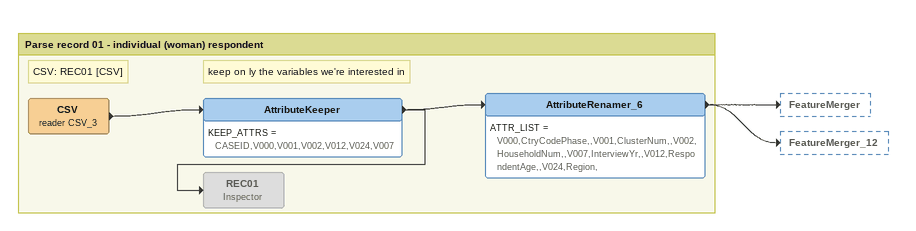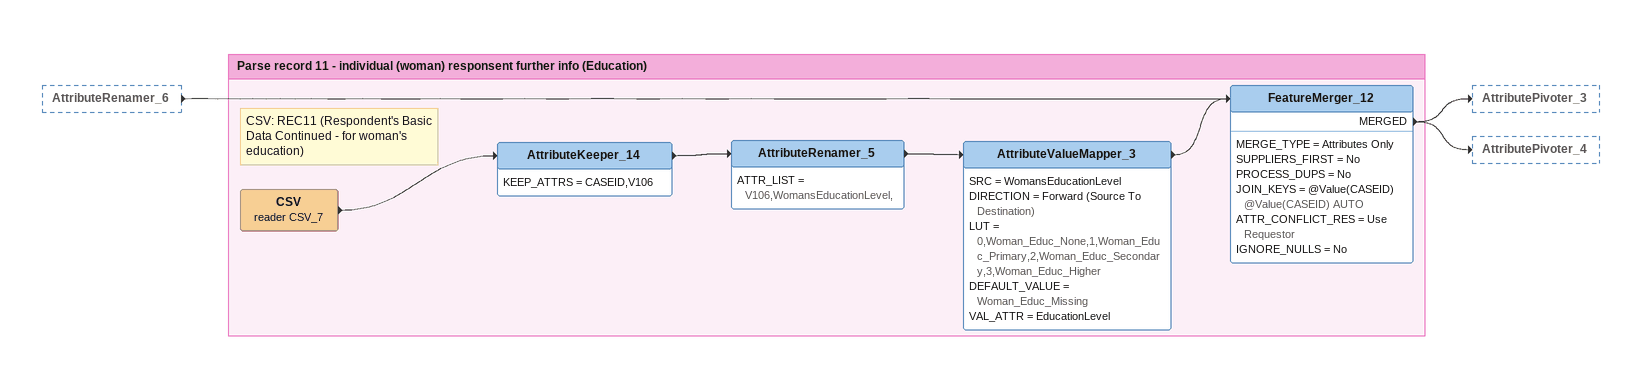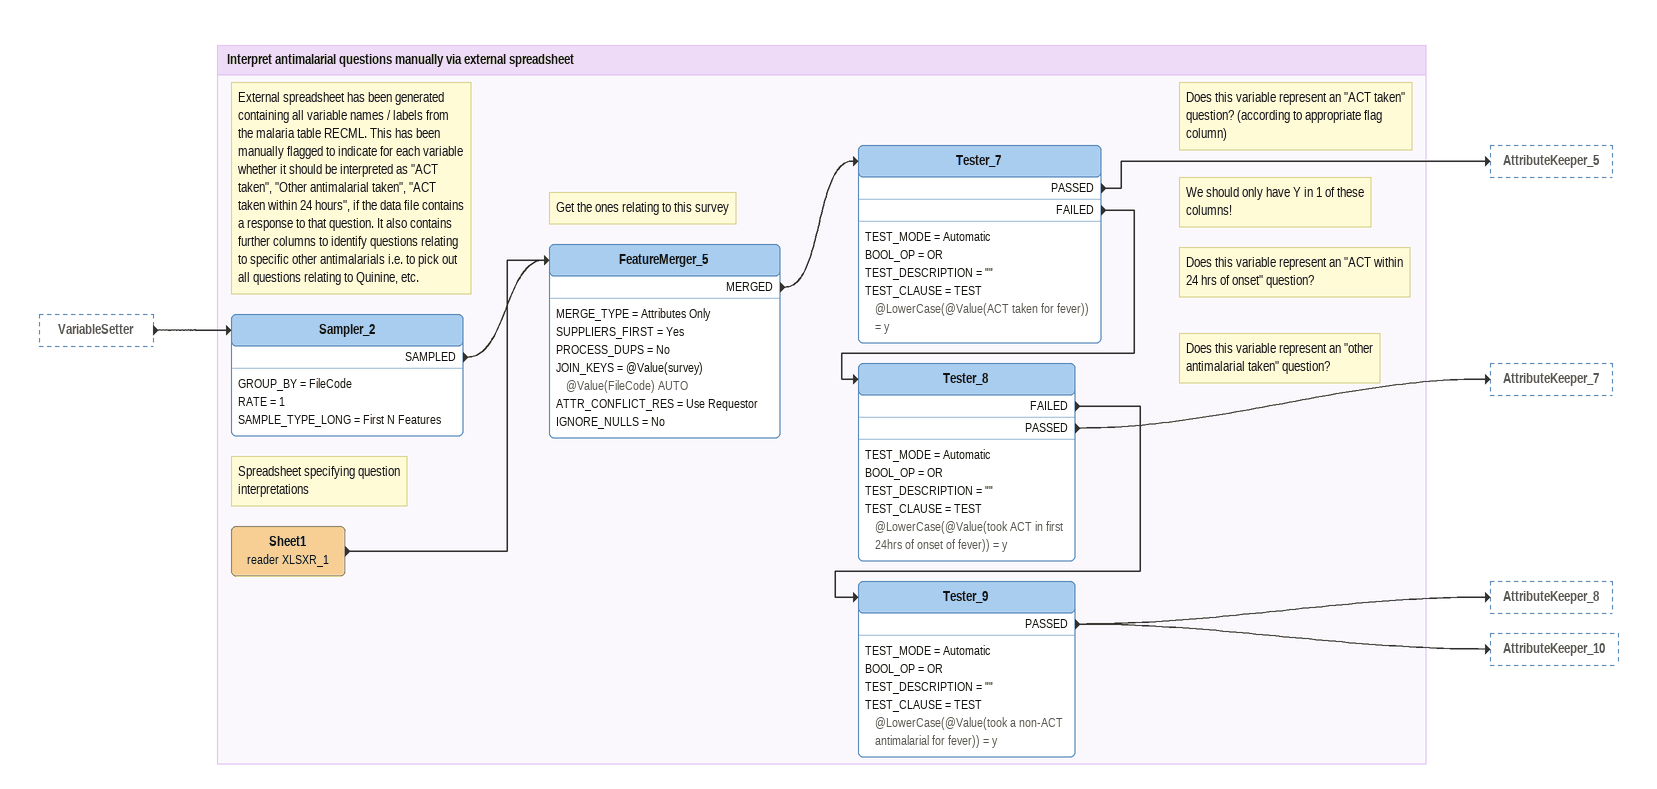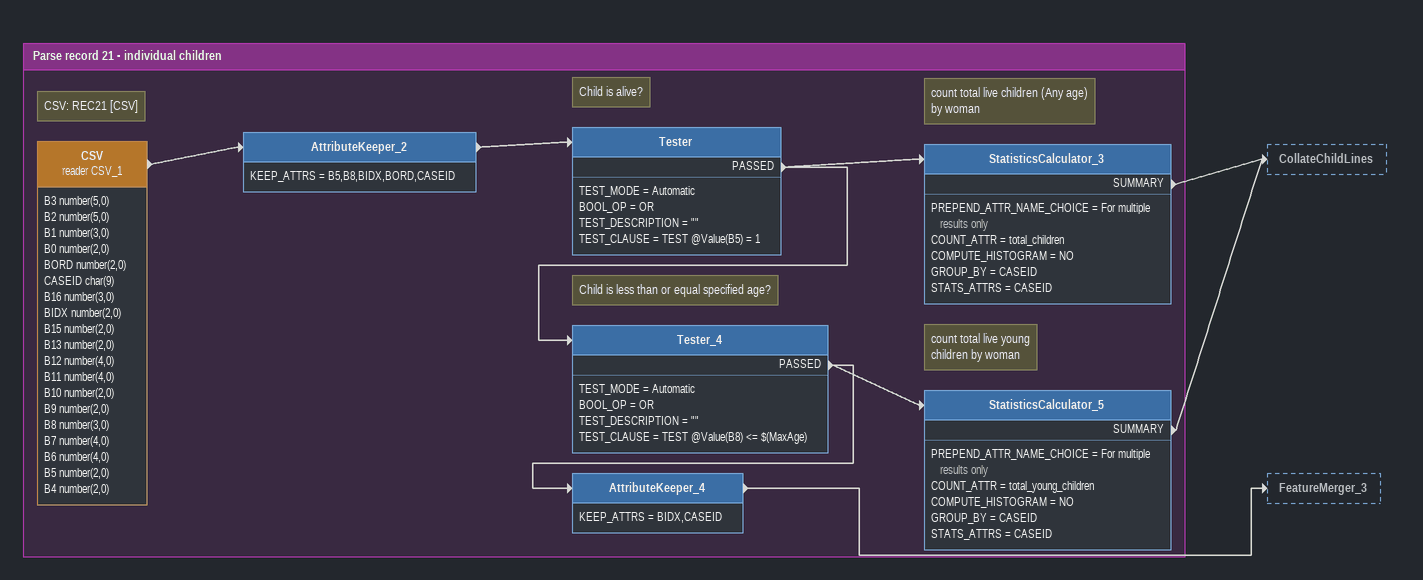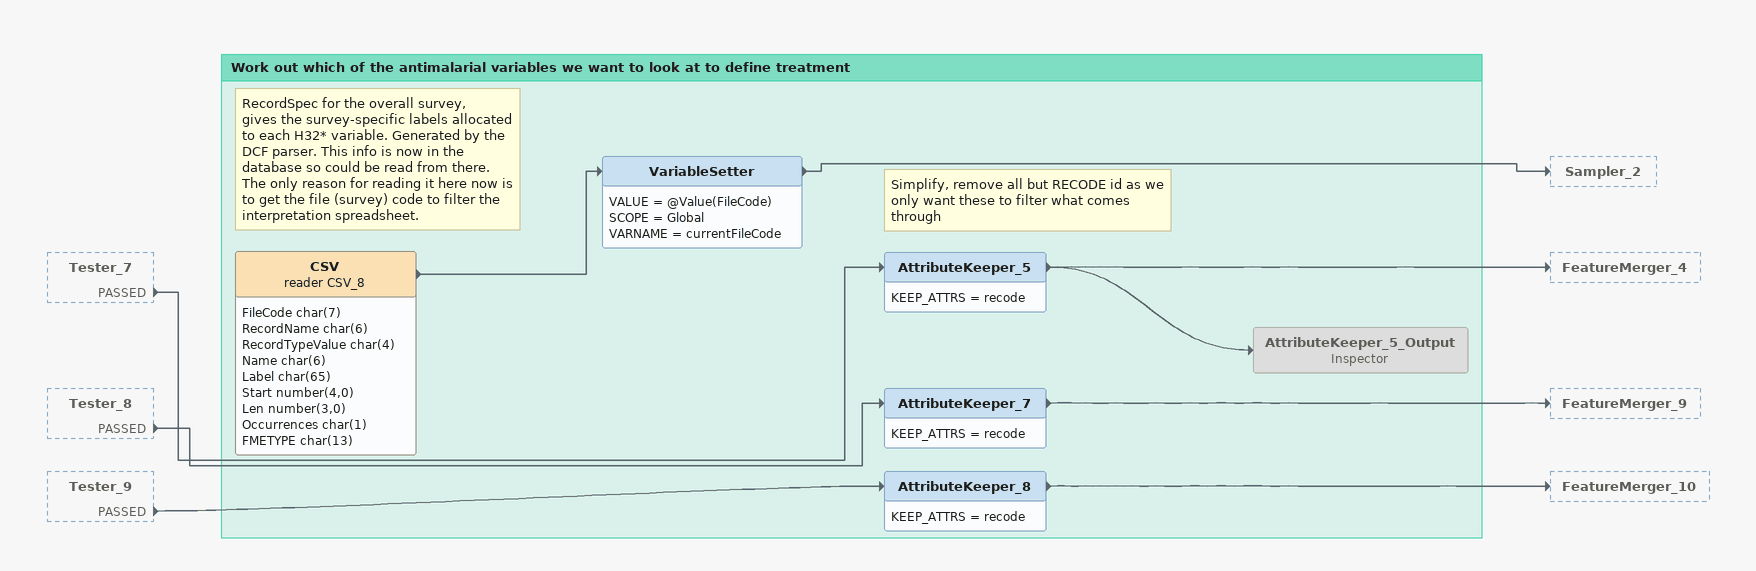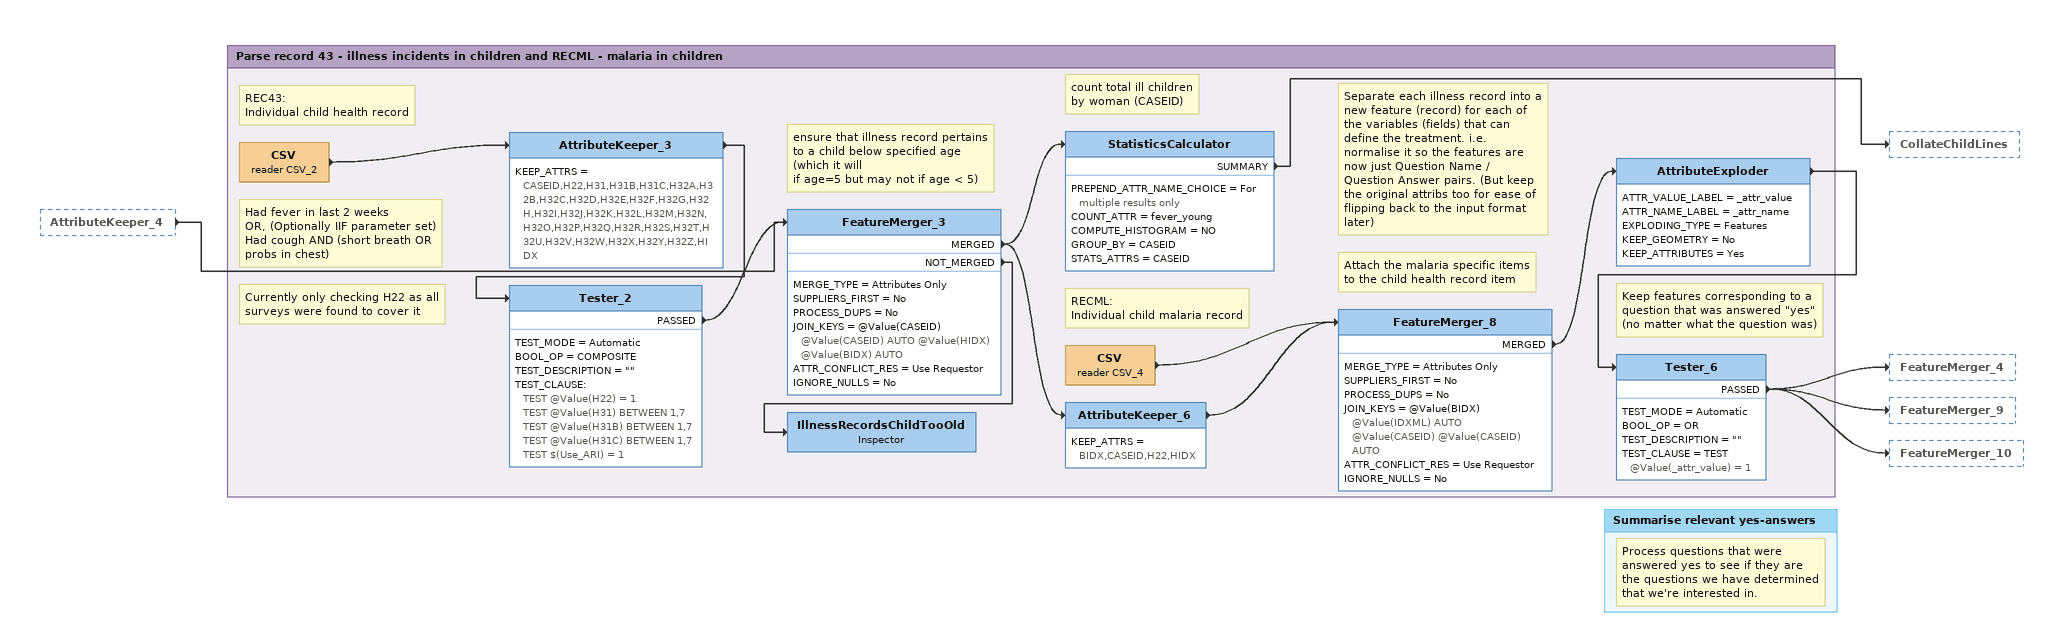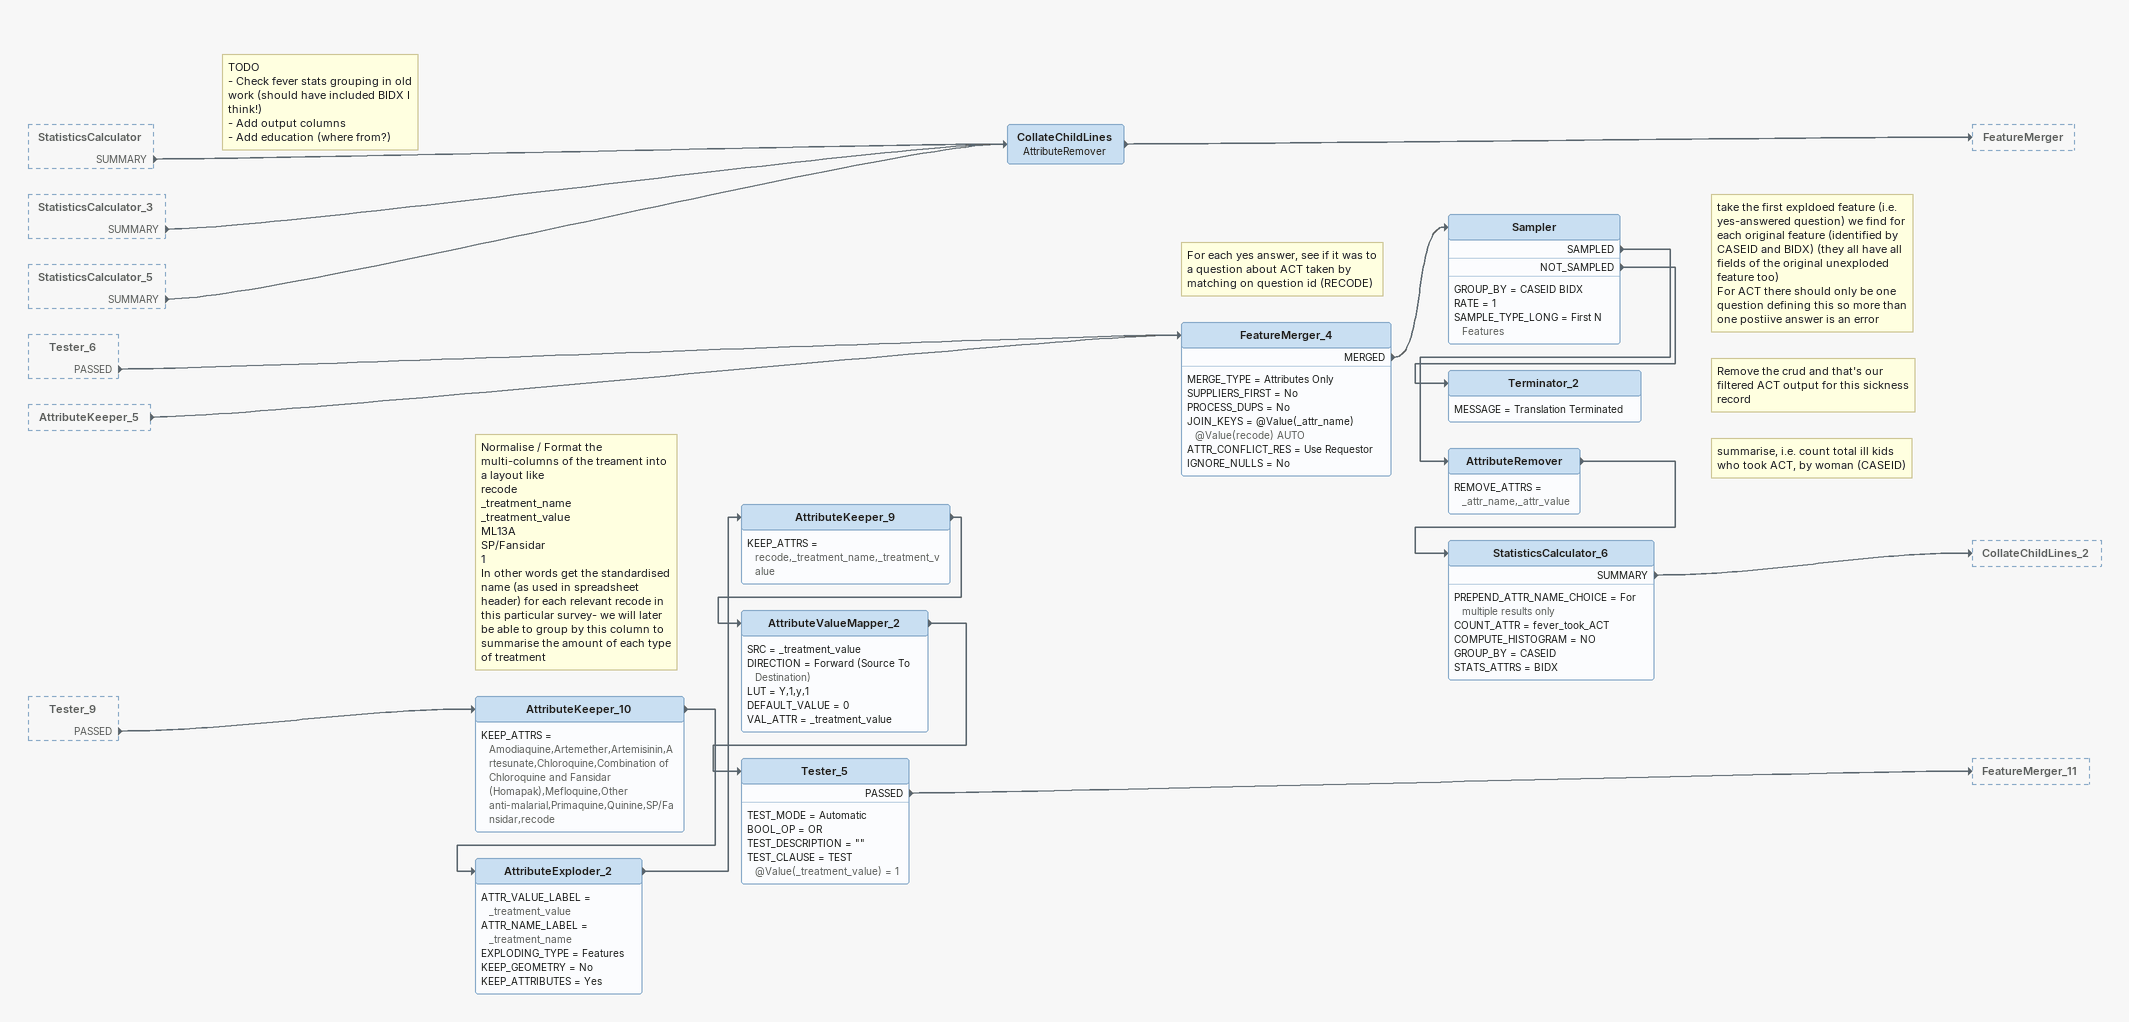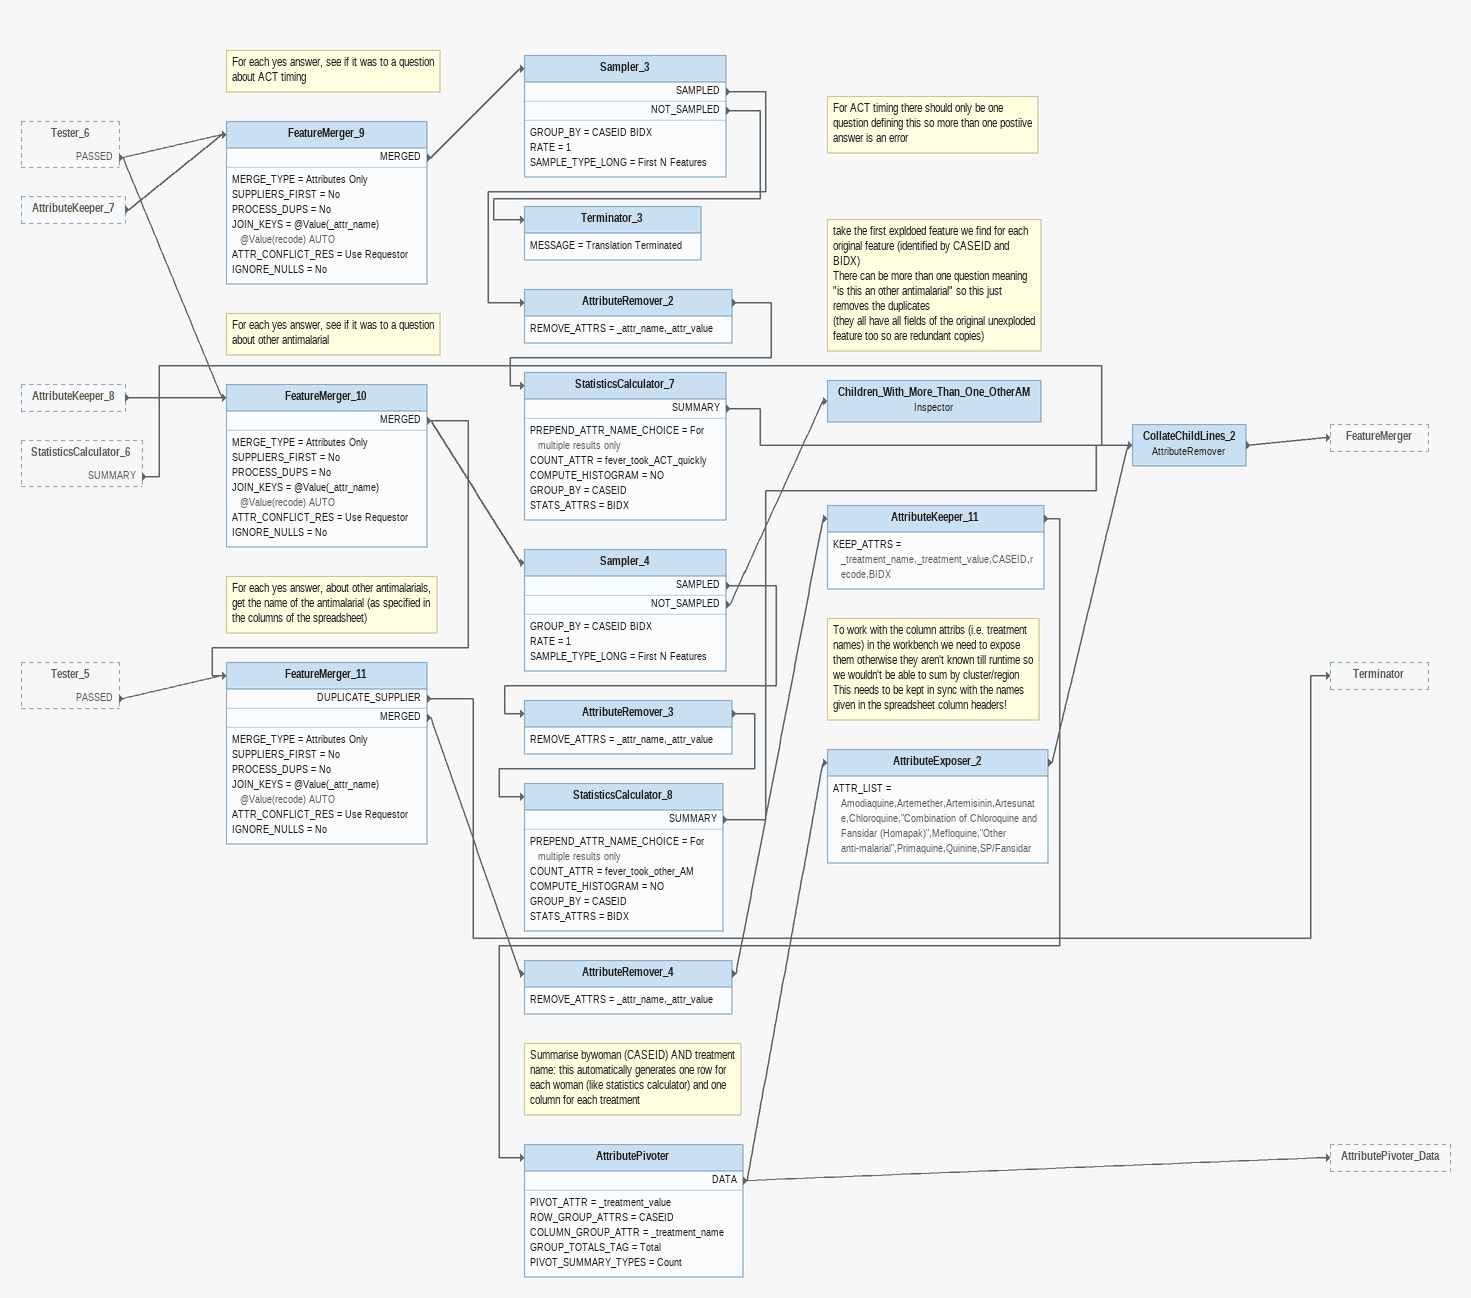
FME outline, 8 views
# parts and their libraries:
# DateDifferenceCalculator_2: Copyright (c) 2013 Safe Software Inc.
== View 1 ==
Bookmark: Parse record 01 - individual (woman) respondent
Note: CSV: REC01 [CSV]
CSV (reader CSV_3)
    -> AttributeKeeper
Note: keep on ly the variables we're interested in
AttributeKeeper
    KEEP_ATTRS = CASEID,V000,V001,V002,V012,V024,V007
    -> REC01
    -> AttributeRenamer_6
AttributeRenamer_6
    ATTR_LIST = V000,CtryCodePhase,,V001,ClusterNum,,V002,HouseholdNum,,V007,InterviewYr,,V012,RespondentAge,,V024,Region,
    -> FeatureMerger
    -> FeatureMerger_12
REC01: Inspector [off]

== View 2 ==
AttributeRenamer_6 [outside]
    -> FeatureMerger_12

Bookmark: Parse record 11 - individual (woman) responsent further info (Education)
Note: CSV: REC11 (Respondent's Basic Data Continued - for woman's education)
CSV (reader CSV_7)
    -> AttributeKeeper_14
AttributeKeeper_14
    KEEP_ATTRS = CASEID,V106
    -> AttributeRenamer_5
AttributeRenamer_5
    ATTR_LIST = V106,WomansEducationLevel,
    -> AttributeValueMapper_3
AttributeValueMapper_3
    SRC = WomansEducationLevel
    DIRECTION = Forward (Source To Destination)
    LUT = 0,Woman_Educ_None,1,Woman_Educ_Primary,2,Woman_Educ_Secondary,3,Woman_Educ_Higher
    DEFAULT_VALUE = Woman_Educ_Missing
    VAL_ATTR = EducationLevel
    -> FeatureMerger_12
FeatureMerger_12
    MERGE_TYPE = Attributes Only
    SUPPLIERS_FIRST = No
    PROCESS_DUPS = No
    JOIN_KEYS = @Value(CASEID) @Value(CASEID) AUTO
    ATTR_CONFLICT_RES = Use Requestor
    IGNORE_NULLS = No
    MERGED -> AttributePivoter_3
    MERGED -> AttributePivoter_4

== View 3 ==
VariableSetter [outside]
    -> Sampler_2

Bookmark: Interpret antimalarial questions manually via external spreadsheet
Note: External spreadsheet has been generated containing all variable names / labels from the malaria table RECML. This has been manually flagged to indicate for each variable whether it should be interpreted as "ACT taken", "Other antimalarial taken", "ACT taken within 24 hours", if the data file contains a response to that question. It also contains further columns to identify questions relating to specific other antimalarials i.e. to pick out all questions relating to Quinine, etc.
Sampler_2
    GROUP_BY = FileCode
    RATE = 1
    SAMPLE_TYPE_LONG = First N Features
    SAMPLED -> FeatureMerger_5
Note: Spreadsheet specifying question interpretations
Sheet1 (reader XLSXR_1)
    -> FeatureMerger_5
Note: Get the ones relating to this survey
FeatureMerger_5
    MERGE_TYPE = Attributes Only
    SUPPLIERS_FIRST = Yes
    PROCESS_DUPS = No
    JOIN_KEYS = @Value(survey) @Value(FileCode) AUTO
    ATTR_CONFLICT_RES = Use Requestor
    IGNORE_NULLS = No
    MERGED -> Tester_7
Note: Does this variable represent an "ACT taken" question? (according to appropriate flag column)
Note: We should only have Y in 1 of these columns!
Tester_7
    TEST_MODE = Automatic
    BOOL_OP = OR
    TEST_DESCRIPTION = ""
    TEST_CLAUSE = TEST @LowerCase(@Value(ACT taken for fever)) = y
    PASSED -> AttributeKeeper_5
    FAILED -> Tester_8
Note: Does this variable represent an "ACT within 24 hrs of onset" question?
Tester_8
    TEST_MODE = Automatic
    BOOL_OP = OR
    TEST_DESCRIPTION = ""
    TEST_CLAUSE = TEST @LowerCase(@Value(took ACT in first 24hrs of onset of fever)) = y
    FAILED -> Tester_9
    PASSED -> AttributeKeeper_7
Note: Does this variable represent an "other antimalarial taken" question?
Tester_9
    TEST_MODE = Automatic
    BOOL_OP = OR
    TEST_DESCRIPTION = ""
    TEST_CLAUSE = TEST @LowerCase(@Value(took a non-ACT antimalarial for fever)) = y
    PASSED -> AttributeKeeper_8
    PASSED -> AttributeKeeper_10

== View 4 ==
Bookmark: Parse record 21 - individual children
Note: CSV: REC21 [CSV]
CSV (reader CSV_1)
    attributes: B3 number(5,0), B2 number(5,0), B1 number(3,0), B0 number(2,0), BORD number(2,0), CASEID char(9), B16 number(3,0), BIDX number(2,0), B15 number(2,0), B13 number(2,0), B12 number(4,0), B11 number(4,0), B10 number(2,0), B9 number(2,0), B8 number(3,0), B7 number(4,0), B6 number(4,0), B5 number(2,0), B4 number(2,0)
    -> AttributeKeeper_2
AttributeKeeper_2
    KEEP_ATTRS = B5,B8,BIDX,BORD,CASEID
    -> Tester
Note: Child is alive?
Tester
    TEST_MODE = Automatic
    BOOL_OP = OR
    TEST_DESCRIPTION = ""
    TEST_CLAUSE = TEST @Value(B5) = 1
    PASSED -> StatisticsCalculator_3
    PASSED -> Tester_4
Note: count total live children (Any age) / by woman
StatisticsCalculator_3
    PREPEND_ATTR_NAME_CHOICE = For multiple results only
    COUNT_ATTR = total_children
    COMPUTE_HISTOGRAM = NO
    GROUP_BY = CASEID
    STATS_ATTRS = CASEID
    SUMMARY -> CollateChildLines
Note: Child is less than or equal specified age?
Tester_4
    TEST_MODE = Automatic
    BOOL_OP = OR
    TEST_DESCRIPTION = ""
    TEST_CLAUSE = TEST @Value(B8) <= $(MaxAge)
    PASSED -> StatisticsCalculator_5
    PASSED -> AttributeKeeper_4
Note: count total live young / children by woman
StatisticsCalculator_5
    PREPEND_ATTR_NAME_CHOICE = For multiple results only
    COUNT_ATTR = total_young_children
    COMPUTE_HISTOGRAM = NO
    GROUP_BY = CASEID
    STATS_ATTRS = CASEID
    SUMMARY -> CollateChildLines
AttributeKeeper_4
    KEEP_ATTRS = BIDX,CASEID
    -> FeatureMerger_3

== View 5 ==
Tester_7 [outside]
    PASSED -> AttributeKeeper_5
Tester_8 [outside]
    PASSED -> AttributeKeeper_7
Tester_9 [outside]
    PASSED -> AttributeKeeper_8

Bookmark: Work out which of the antimalarial variables we want to look at to define treatment
Note: RecordSpec for the overall survey, / gives the survey-specific labels allocated to each H32* variable. Generated by the DCF parser. This info is now in the database so could be read from there. The only reason for reading it here now is to get the file (survey) code to filter the interpretation spreadsheet.
CSV (reader CSV_8)
    attributes: FileCode char(7), RecordName char(6), RecordTypeValue char(4), Name char(6), Label char(65), Start number(4,0), Len number(3,0), Occurrences char(1), FMETYPE char(13)
    -> VariableSetter
VariableSetter
    VALUE = @Value(FileCode)
    SCOPE = Global
    VARNAME = currentFileCode
    -> Sampler_2
Note: Simplify, remove all but RECODE id as we only want these to filter what comes through
AttributeKeeper_5
    KEEP_ATTRS = recode
    -> FeatureMerger_4
    -> AttributeKeeper_5_Output
AttributeKeeper_5_Output: Inspector [off]
AttributeKeeper_7
    KEEP_ATTRS = recode
    -> FeatureMerger_9
AttributeKeeper_8
    KEEP_ATTRS = recode
    -> FeatureMerger_10

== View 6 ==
AttributeKeeper_4 [outside]
    -> FeatureMerger_3

Bookmark: Parse record 43 - illness incidents in children and RECML - malaria in children
Note: REC43: / Individual child health record
CSV (reader CSV_2)
    -> AttributeKeeper_3
AttributeKeeper_3
    KEEP_ATTRS = CASEID,H22,H31,H31B,H31C,H32A,H32B,H32C,H32D,H32E,H32F,H32G,H32H,H32I,H32J,H32K,H32L,H32M,H32N,H32O,H32P,H32Q,H32R,H32S,H32T,H32U,H32V,H32W,H32X,H32Y,H32Z,HIDX
    -> Tester_2
Note: Currently only checking H22 as all surveys were found to cover it
Note: Had fever in last 2 weeks / OR, (Optionally IIF parameter set) / Had cough AND (short breath OR probs in chest)
Tester_2
    TEST_MODE = Automatic
    BOOL_OP = COMPOSITE
    TEST_DESCRIPTION = ""
    TEST_CLAUSE:
      TEST @Value(H22) = 1
      TEST @Value(H31) BETWEEN 1,7
      TEST @Value(H31B) BETWEEN 1,7
      TEST @Value(H31C) BETWEEN 1,7
      TEST $(Use_ARI) = 1
    PASSED -> FeatureMerger_3
Note: ensure that illness record pertains / to a child below specified age (which it will / if age=5 but may not if age < 5)
FeatureMerger_3
    MERGE_TYPE = Attributes Only
    SUPPLIERS_FIRST = No
    PROCESS_DUPS = No
    JOIN_KEYS = @Value(CASEID) @Value(CASEID) AUTO @Value(HIDX) @Value(BIDX) AUTO
    ATTR_CONFLICT_RES = Use Requestor
    IGNORE_NULLS = No
    MERGED -> StatisticsCalculator
    NOT_MERGED -> IllnessRecordsChildTooOld
    MERGED -> AttributeKeeper_6
Note: count total ill children / by woman (CASEID)
StatisticsCalculator
    PREPEND_ATTR_NAME_CHOICE = For multiple results only
    COUNT_ATTR = fever_young
    COMPUTE_HISTOGRAM = NO
    GROUP_BY = CASEID
    STATS_ATTRS = CASEID
    SUMMARY -> CollateChildLines
AttributeKeeper_6
    KEEP_ATTRS = BIDX,CASEID,H22,HIDX
    -> FeatureMerger_8
IllnessRecordsChildTooOld: Inspector
Note: RECML: / Individual child malaria record
CSV (reader CSV_4)
    -> FeatureMerger_8
Note: Attach the malaria specific items to the child health record item
FeatureMerger_8
    MERGE_TYPE = Attributes Only
    SUPPLIERS_FIRST = No
    PROCESS_DUPS = No
    JOIN_KEYS = @Value(BIDX) @Value(IDXML) AUTO @Value(CASEID) @Value(CASEID) AUTO
    ATTR_CONFLICT_RES = Use Requestor
    IGNORE_NULLS = No
    MERGED -> AttributeExploder
Note: Separate each illness record into a new feature (record) for each of the variables (fields) that can define the treatment. i.e. normalise it so the features are now just Question Name / Question Answer pairs. (But keep the original attribs too for ease of flipping back to the input format later)
AttributeExploder
    ATTR_VALUE_LABEL = _attr_value
    ATTR_NAME_LABEL = _attr_name
    EXPLODING_TYPE = Features
    KEEP_GEOMETRY = No
    KEEP_ATTRIBUTES = Yes
    -> Tester_6
Note: Keep features corresponding to a question that was answered "yes" (no matter what the question was)
Tester_6
    TEST_MODE = Automatic
    BOOL_OP = OR
    TEST_DESCRIPTION = ""
    TEST_CLAUSE = TEST @Value(_attr_value) = 1
    PASSED -> FeatureMerger_4
    PASSED -> FeatureMerger_9
    PASSED -> FeatureMerger_10

Bookmark: Summarise relevant yes-answers
Note: Process questions that were answered yes to see if they are the questions we have determined that we're interested in.

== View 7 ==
StatisticsCalculator [outside]
    SUMMARY -> CollateChildLines
StatisticsCalculator_3 [outside]
    SUMMARY -> CollateChildLines
StatisticsCalculator_5 [outside]
    SUMMARY -> CollateChildLines
Tester_6 [outside]
    PASSED -> FeatureMerger_4
AttributeKeeper_5 [outside]
    -> FeatureMerger_4
Tester_9 [outside]
    PASSED -> AttributeKeeper_10
Note: TODO / - Check fever stats grouping in old work (should have included BIDX I think!) / - Add output columns / - Add education (where from?)
CollateChildLines: AttributeRemover
    -> FeatureMerger
Note: Normalise / Format the multi-columns of the treament into a layout like / recode / _treatment_name / _treatment_value / ML13A / SP/Fansidar / 1 / In other words get the standardised name (as used in spreadsheet header) for each relevant recode in this particular survey- we will later be able to group by this column to summarise the amount of each type of treatment
AttributeKeeper_10
    KEEP_ATTRS = Amodiaquine,Artemether,Artemisinin,Artesunate,Chloroquine,Combination of Chloroquine and Fansidar (Homapak),Mefloquine,Other anti-malarial,Primaquine,Quinine,SP/Fansidar,recode
    -> AttributeExploder_2
AttributeExploder_2
    ATTR_VALUE_LABEL = _treatment_value
    ATTR_NAME_LABEL = _treatment_name
    EXPLODING_TYPE = Features
    KEEP_GEOMETRY = No
    KEEP_ATTRIBUTES = Yes
    -> AttributeKeeper_9
AttributeKeeper_9
    KEEP_ATTRS = recode,_treatment_name,_treatment_value
    -> AttributeValueMapper_2
AttributeValueMapper_2
    SRC = _treatment_value
    DIRECTION = Forward (Source To Destination)
    LUT = Y,1,y,1
    DEFAULT_VALUE = 0
    VAL_ATTR = _treatment_value
    -> Tester_5
Tester_5
    TEST_MODE = Automatic
    BOOL_OP = OR
    TEST_DESCRIPTION = ""
    TEST_CLAUSE = TEST @Value(_treatment_value) = 1
    PASSED -> FeatureMerger_11
Note: For each yes answer, see if it was to a question about ACT taken by matching on question id (RECODE)
FeatureMerger_4
    MERGE_TYPE = Attributes Only
    SUPPLIERS_FIRST = No
    PROCESS_DUPS = No
    JOIN_KEYS = @Value(_attr_name) @Value(recode) AUTO
    ATTR_CONFLICT_RES = Use Requestor
    IGNORE_NULLS = No
    MERGED -> Sampler
Note: take the first expldoed feature (i.e. yes-answered question) we find for each original feature (identified by CASEID and BIDX) (they all have all fields of the original unexploded feature too) / For ACT there should only be one question defining this so more than one postiive answer is an error
Sampler
    GROUP_BY = CASEID BIDX
    RATE = 1
    SAMPLE_TYPE_LONG = First N Features
    SAMPLED -> AttributeRemover
    NOT_SAMPLED -> Terminator_2
Terminator_2
    MESSAGE = Translation Terminated
Note: Remove the crud and that's our filtered ACT output for this sickness record
AttributeRemover
    REMOVE_ATTRS = _attr_name,_attr_value
    -> StatisticsCalculator_6
Note: summarise, i.e. count total ill kids who took ACT, by woman (CASEID)
StatisticsCalculator_6
    PREPEND_ATTR_NAME_CHOICE = For multiple results only
    COUNT_ATTR = fever_took_ACT
    COMPUTE_HISTOGRAM = NO
    GROUP_BY = CASEID
    STATS_ATTRS = BIDX
    SUMMARY -> CollateChildLines_2

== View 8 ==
Tester_6 [outside]
    PASSED -> FeatureMerger_9
    PASSED -> FeatureMerger_10
AttributeKeeper_7 [outside]
    -> FeatureMerger_9
AttributeKeeper_8 [outside]
    -> FeatureMerger_10
StatisticsCalculator_6 [outside]
    SUMMARY -> CollateChildLines_2
Tester_5 [outside]
    PASSED -> FeatureMerger_11
Note: For each yes answer, see if it was to a question about ACT timing
FeatureMerger_9
    MERGE_TYPE = Attributes Only
    SUPPLIERS_FIRST = No
    PROCESS_DUPS = No
    JOIN_KEYS = @Value(_attr_name) @Value(recode) AUTO
    ATTR_CONFLICT_RES = Use Requestor
    IGNORE_NULLS = No
    MERGED -> Sampler_3
Sampler_3
    GROUP_BY = CASEID BIDX
    RATE = 1
    SAMPLE_TYPE_LONG = First N Features
    SAMPLED -> AttributeRemover_2
    NOT_SAMPLED -> Terminator_3
Note: For ACT timing there should only be one question defining this so more than one postiive answer is an error
Terminator_3
    MESSAGE = Translation Terminated
AttributeRemover_2
    REMOVE_ATTRS = _attr_name,_attr_value
    -> StatisticsCalculator_7
StatisticsCalculator_7
    PREPEND_ATTR_NAME_CHOICE = For multiple results only
    COUNT_ATTR = fever_took_ACT_quickly
    COMPUTE_HISTOGRAM = NO
    GROUP_BY = CASEID
    STATS_ATTRS = BIDX
    SUMMARY -> CollateChildLines_2
Note: For each yes answer, see if it was to a question about other antimalarial
FeatureMerger_10
    MERGE_TYPE = Attributes Only
    SUPPLIERS_FIRST = No
    PROCESS_DUPS = No
    JOIN_KEYS = @Value(_attr_name) @Value(recode) AUTO
    ATTR_CONFLICT_RES = Use Requestor
    IGNORE_NULLS = No
    MERGED -> Sampler_4
    MERGED -> FeatureMerger_11
Sampler_4
    GROUP_BY = CASEID BIDX
    RATE = 1
    SAMPLE_TYPE_LONG = First N Features
    SAMPLED -> AttributeRemover_3
    NOT_SAMPLED -> Children_With_More_Than_One_OtherAM
Note: take the first expldoed feature we find for each original feature (identified by CASEID and BIDX) / There can be more than one question meaning "is this an other antimalarial" so this just removes the duplicates / (they all have all fields of the original unexploded feature too so are redundant copies)
Children_With_More_Than_One_OtherAM: Inspector
AttributeRemover_3
    REMOVE_ATTRS = _attr_name,_attr_value
    -> StatisticsCalculator_8
StatisticsCalculator_8
    PREPEND_ATTR_NAME_CHOICE = For multiple results only
    COUNT_ATTR = fever_took_other_AM
    COMPUTE_HISTOGRAM = NO
    GROUP_BY = CASEID
    STATS_ATTRS = BIDX
    SUMMARY -> CollateChildLines_2
Note: For each yes answer, about other antimalarials, get the name of the antimalarial (as specified in the columns of the spreadsheet)
FeatureMerger_11
    MERGE_TYPE = Attributes Only
    SUPPLIERS_FIRST = No
    PROCESS_DUPS = No
    JOIN_KEYS = @Value(_attr_name) @Value(recode) AUTO
    ATTR_CONFLICT_RES = Use Requestor
    IGNORE_NULLS = No
    DUPLICATE_SUPPLIER -> Terminator
    MERGED -> AttributeRemover_4
AttributeRemover_4
    REMOVE_ATTRS = _attr_name,_attr_value
    -> AttributeKeeper_11
AttributeKeeper_11
    KEEP_ATTRS = _treatment_name,_treatment_value,CASEID,recode,BIDX
    -> AttributePivoter
Note: Summarise bywoman (CASEID) AND treatment name: this automatically generates one row for each woman (like statistics calculator) and one column for each treatment
AttributePivoter
    PIVOT_ATTR = _treatment_value
    ROW_GROUP_ATTRS = CASEID
    COLUMN_GROUP_ATTR = _treatment_name
    GROUP_TOTALS_TAG = Total
    PIVOT_SUMMARY_TYPES = Count
    DATA -> AttributePivoter_Data
    DATA -> AttributeExposer_2
Note: To work with the column attribs (i.e. treatment names) in the workbench we need to expose them otherwise they aren't known till runtime so we wouldn't be able to sum by cluster/region / This needs to be kept in sync with the names given in the spreadsheet column headers!
AttributeExposer_2
    ATTR_LIST = Amodiaquine,Artemether,Artemisinin,Artesunate,Chloroquine,"Combination of Chloroquine and Fansidar (Homapak)",Mefloquine,"Other anti-malarial",Primaquine,Quinine,SP/Fansidar
    -> CollateChildLines_2
CollateChildLines_2: AttributeRemover
    -> FeatureMerger
